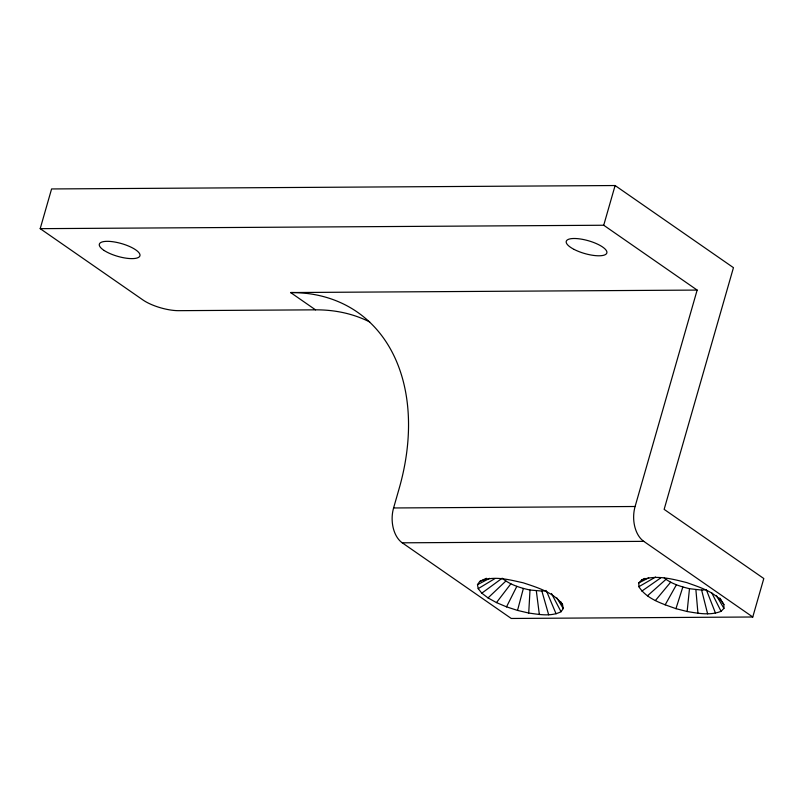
<?xml version="1.0" encoding="UTF-8"?>
<svg xmlns="http://www.w3.org/2000/svg" width="804" height="804" viewBox="0 0 804 804"><rect width="100%" height="100%" fill="white"/><g stroke="black" fill="none" stroke-linecap="round" stroke-linejoin="round"><path stroke-width="1.21" d="M560.559 601.482L562.529 604.578L563.252 608.558L561.051 611.723C551.072 616.839 539.323 614.467 528.72 613.04L530.017 590.015C520.148 587.865 510.058 584.759 502.158 578.217L481.807 593.171L478.209 588.649L477.486 584.669L479.676 581.503L486.38 578.277M719.902 598.256L723.881 604.568L723.932 608.377L721.067 611.311C710.274 615.743 698.254 613.341 687.139 611.512L689.48 588.699C680.626 586.548 671.471 583.794 664.265 578.006M528.72 613.04L517.525 610.417L523.374 588.458M369.689 321.952A216.186 150.268 -55.2 0 0 315.52 309.841L178.669 310.666A26.361 8.321 16 0 1 142.971 299.982L40.2 228.658L51.587 188.95L615.11 185.533L733.449 267.662L664.144 509.364L763.8 578.528L752.765 617L511.254 618.467L402.261 542.821A26.361 17.025 89.7 0 1 393.588 507.967L399.096 488.731A216.186 150.268 -55.2 0 0 290.606 292.545L697.148 290.083L635.1 506.5A26.361 17.025 89.7 0 0 643.773 541.353L752.765 617M697.148 290.083L603.724 225.241L615.11 185.533M644.969 578.388L641.672 579.955L638.818 582.9L638.868 586.699C646.848 599.362 662.637 603.794 675.943 608.658L682.837 587.01M481.807 593.171L488.038 597.925L496.47 602.598L506.52 606.849L516.831 586.347M665.119 604.92L676.415 584.789M496.47 602.598L510.862 583.815M655.391 600.548L670.657 582.196M488.038 597.925L505.857 581.041M647.441 595.844L665.933 579.403M641.803 591.121L660.617 577.986M478.209 588.649L494.822 578.649M638.868 586.699L655.612 577.011M477.486 584.669L489.636 578.337M638.818 582.9L648.717 577.875M479.676 581.503C493.385 575.172 509.193 579.764 523.203 582.81C537.283 587.503 553.263 592.146 562.529 604.578M641.672 579.955C656.265 574.518 672.295 579.021 686.807 582.609C700.113 587.473 715.892 591.905 723.881 604.568M530.017 590.015L541.876 591.071L546.268 590.498M689.48 588.699L701.631 590.086L706.314 589.694L715.51 613.181M40.2 228.658L603.724 225.241M393.588 507.967L635.1 506.5M402.261 542.821L643.773 541.353M675.943 608.658L687.139 611.512M506.52 606.849L517.525 610.417M290.606 292.545L315.52 309.841M719.67 598.126L720.937 600.156M556.891 597.955L563.252 608.558M716.354 595.452L723.932 608.377M551.474 593.513L561.051 611.723M711.791 592.91L721.067 611.311M546.74 591.613L556.087 613.854M541.876 591.071L548.68 614.819M701.631 590.086L707.62 613.854M536.328 590.91L539.353 614.537M695.892 589.754L697.952 613.281M574.237 249.481A21.095 6.653 16 0 0 606.759 253.19A21.095 6.653 16 0 0 578.699 238.768A21.095 6.653 16 0 0 574.237 249.481M104.229 250.536A21.095 6.653 16 0 0 138.871 257.169A21.095 6.653 16 0 0 115.836 242.225A21.095 6.653 16 0 0 104.229 250.536"/></g></svg>
